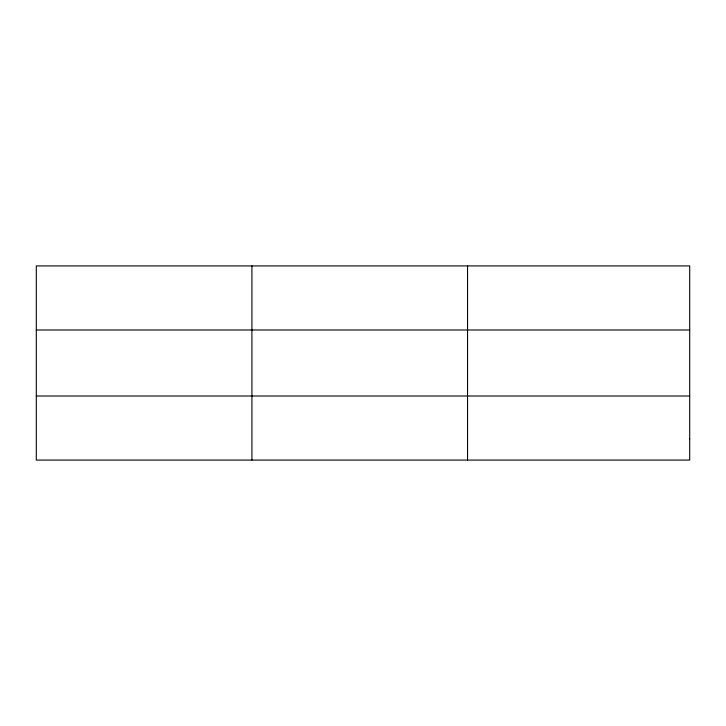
<?xml version="1.0" encoding="UTF-8"?>
<svg xmlns="http://www.w3.org/2000/svg" width="726" height="726" viewBox="0 0 726 726"><rect width="100%" height="100%" fill="white"/><g stroke="black" fill="none" stroke-linecap="round" stroke-linejoin="round"><path stroke-width="1.09" d="M251.922 460.084L251.922 265.916M467.544 460.084L467.544 265.916M36.3 329.994L689.7 329.994M36.3 396.006L689.7 396.006M689.7 438.731L689.7 460.084L36.3 460.084L36.3 265.916L689.7 265.916L689.7 438.731"/></g></svg>
